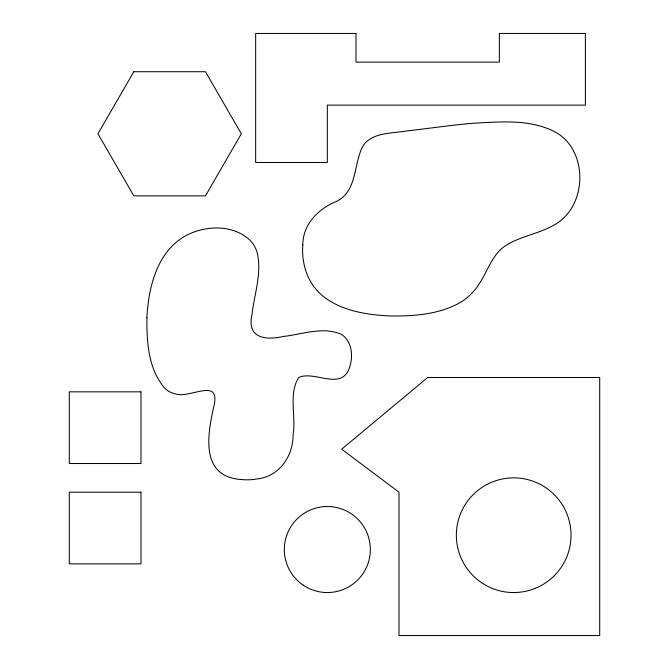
<?xml version="1.0" encoding="UTF-8"?>
<svg xmlns="http://www.w3.org/2000/svg" width="669" height="669" viewBox="0 0 669 669"><rect width="100%" height="100%" fill="white"/><g stroke="black" fill="none" stroke-linecap="round" stroke-linejoin="round"><path stroke-width="1" d="M146.912 317.424C146.695 341.633 148.15 368.945 164.691 388.154A20.956 20.956 0 0 0 175.621 393.966C190.197 398.925 221.899 375.844 213.536 407.672C207.239 436.138 200.441 476.989 241.593 479.539A57.133 57.133 0 0 0 257.741 478.853C279.45 476.353 293.348 455.689 293.064 434.791C296.292 416.076 288.272 394.334 298.658 377.508C314.831 369.99 342.386 392.243 349.904 366.303C353.324 355.465 351.752 341.29 341.667 334.5C323.202 326.096 302.572 334.324 283.547 336.44C265.267 340.554 246.618 338.196 251.996 314.447C254.312 294.268 261.788 273.972 257.431 253.568A29.101 29.101 0 0 0 249.646 239.903C232.595 224.266 205.642 225.269 186.099 235.538C157.173 251.243 148.535 286.968 146.912 317.424M302.806 244.971C301.861 256.98 304.094 269.273 309.705 279.96A54.164 54.164 0 0 0 321.254 294.728C340.22 310.851 366.186 314.798 390.27 315.977C414.211 316.253 439.516 314.413 460.707 302.263A54.649 54.649 0 0 0 473.033 291.901C484.272 279.935 488.102 263.068 499.166 251.017A39.053 39.053 0 0 1 504.585 246.343C519.094 236.483 537.148 234.351 552.377 225.921C580.583 212.006 587.39 172.309 571.251 146.929A45.885 45.885 0 0 0 557.745 133.449C532.164 118.538 500.864 121.791 472.54 123.297C450.371 125.237 428.352 128.507 406.25 131.015C390.261 133.725 366.888 132.127 360.624 151.11C354.093 168.078 355.615 191.451 337.159 201.11C318.72 208.385 302.84 223.956 302.806 244.971M133.8 71.725L97.958 133.8L133.8 195.875L205.475 195.875L241.317 133.8L205.475 71.725L133.8 71.725M427.683 377.508L341.667 449.183L399.008 492.192L399.008 635.55L599.708 635.55L599.708 377.508L427.683 377.508M356 33.45L255.65 33.45L255.65 162.475L327.333 162.475L327.333 105.125L585.375 105.125L585.375 33.45L499.358 33.45L499.358 62.125L356 62.125L356 33.45M140.967 391.842L69.292 391.842L69.292 463.525L140.967 463.525L140.967 391.842M140.967 492.192L69.292 492.192L69.292 563.875L140.967 563.875L140.967 492.192M303.224 585.149A43.008 43.008 0 0 0 370.233 552.602A43.008 43.008 0 0 0 308.543 510.848A43.008 43.008 0 0 0 303.224 585.149M481.555 582.691A57.342 57.342 0 0 0 570.891 539.289A57.342 57.342 0 0 0 488.638 483.62A57.342 57.342 0 0 0 481.555 582.691"/></g></svg>
